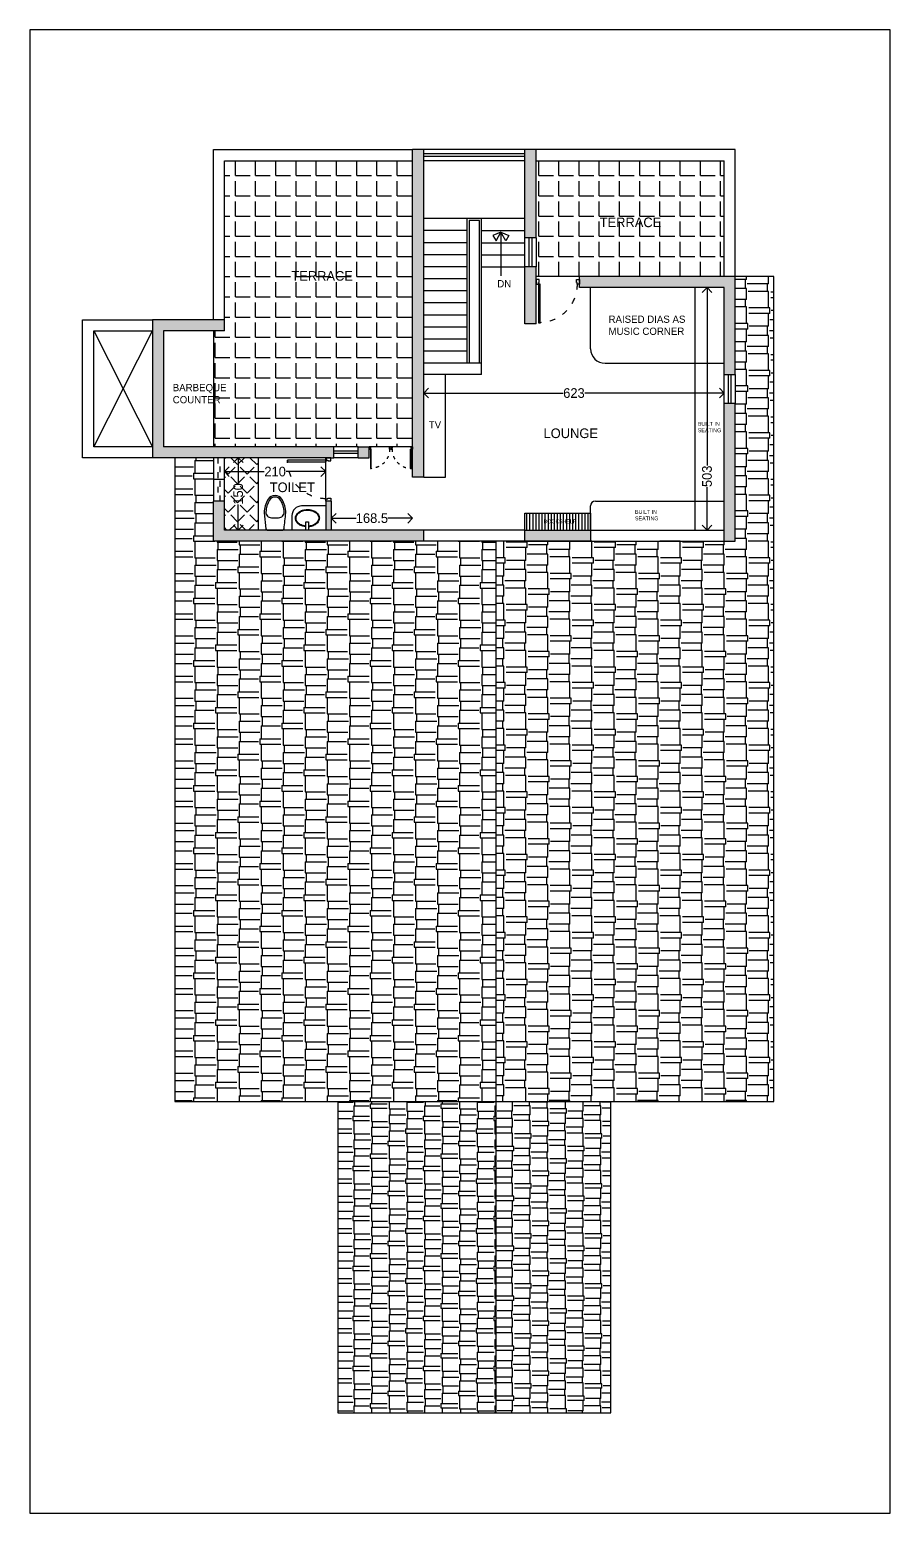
# Model space of a CAD drawing. Header units: inches. Extents: x -706 to 45253, y -3984 to 13819.
# Drawn here: x 21786 to 23570, y -930 to 2147 of the extents above; entities that cross this region are included whole.
import ezdxf

# ---------------------------------------------------------------- set-up
doc = ezdxf.new("R2010")
doc.units = ezdxf.units.IN
doc.header["$PDMODE"] = 99
doc.header["$PDSIZE"] = 0.2
doc.linetypes.add('ACAD_ISO03W100', pattern=[30, 12, -18])
for name, color, linetype in [('BC-FURNITURE', 8, 'Continuous'), ('BC-Hatch', 8, 'Continuous'), ('BC-JOINARY', 27, 'Continuous'), ('BC-WALLS', 1, 'Continuous'), ('BC-WHITECOLOR', 7, 'Continuous')]:
    doc.layers.add(name, color=color, linetype=linetype)
doc.styles.add('BC-1IN100-1', font='FreeSans.ttf', dxfattribs={"height": 20})
doc.styles.add('style2', font='FreeSans.ttf')
doc.dimstyles.new('BC-1IN100-1', dxfattribs={"dimtxt": 20, "dimasz": 20, "dimexe": 0.18, "dimexo": 0.0625, "dimgap": 1, "dimtad": 0, "dimtoh": 1, "dimdec": 1, "dimzin": 12, "dimdsep": 46, "dimtxsty": 'BC-1IN100-1', "dimblk": 'OPEN90', "dimcen": 0.09, "dimse1": 1, "dimse2": 1, "dimclrd": 256, "dimclre": 256, "dimclrt": 7, "dimadec": 0, "dimazin": 0, "dimtfac": 1, "dimtdec": 1, "dimtofl": 0, "dimtmove": 1, "dimatfit": 3, "dimldrblk": 'OPEN90', "dimfxl": 0, "dimtolj": 1, "dimtzin": 0, "dimlwd": -1, "dimarcsym": 0})

# ---------------------------------------------------------------- blocks, each defined once
blk = doc.blocks.new('02 GROUND FLOOR$0$wc-wh')
at = {"color": 0, "linetype": 'ByBlock'}
for points in [[(315, 195), (22, 165, 0.384412), (0, 140), (0, -140, 0.383904), (22, -165, 0.001434), (314, -195, 0.140641), (560, -125, 0.259738), (630, 0, 0.259738), (560, 125, 0.139471)], [(225, 65), (225, -65, 0.422961), (328, -165, 0.13189), (544, -100, 0.259738), (600, 0, 0.259738), (544, 100, 0.13189), (328, 165, 0.422961)]]:
    blk.add_lwpolyline(points, format="xyb", close=True, dxfattribs=at)
blk.add_arc((316, -170), 25, 264.2811, 270.16, dxfattribs=at)
blk = doc.blocks.new('A$C6E117E9E')
at = {"xscale": -1, "rotation": 30.00000247440961}
blk.add_blockref('02 GROUND FLOOR$0$wc-wh', (564, 389), dxfattribs=at)
blk = doc.blocks.new('GOBIND DOOR 7')
at = {"layer": 'BC-Hatch', "linetype": 'ACAD_ISO03W100'}
blk.add_arc((33263.5, 16175.5), 80, 0, 90, dxfattribs=at)
at = {"layer": 'BC-JOINARY'}
blk.add_lwpolyline([(33263.5, 16175.5), (33263.5, 16255.5), (33267, 16255.5), (33267, 16175.5)], close=True, dxfattribs=at)
for points in [[(33263.5, 16171.7), (33264.8, 16171.7), (33264.8, 16165.5), (33258.5, 16165.5), (33258.5, 16175.5), (33263.5, 16175.5), (33263.5, 16171.7)], [(33343.5, 16171.7), (33342.3, 16171.7), (33342.3, 16165.5), (33348.5, 16165.5), (33348.5, 16175.5), (33343.5, 16175.5), (33343.5, 16171.7)]]:
    blk.add_lwpolyline(points, dxfattribs=at)
blk = doc.blocks.new('_Open90')
at = {"color": 0, "linetype": 'ByBlock', "lineweight": -2}
for p, q in [((0, 0), (-1, 0)), ((-0.5, 0.5), (0, 0)), ((0, 0), (-0.5, -0.5))]:
    blk.add_line(p, q, dxfattribs=at)
blk = doc.blocks.new('*D413')
at = {"layer": 'BC-Hatch'}
for p, q in [((22218.1, 1238.9), (22218.1, 1205.9)), ((22218.1, 1128.9), (22218.1, 1162))]:
    blk.add_line(p, q, dxfattribs=at)
at = {"layer": 'Defpoints', "color": 0}
for p in [(22259.6, 1258.9), (22218.1, 1108.9), (22259.6, 1108.9)]:
    blk.add_point(p, dxfattribs=at)
at = {"layer": 'BC-Hatch', "xscale": 20, "yscale": 20, "zscale": 20}
for p, rotation in [((22218.1, 1258.9), 90), ((22218.1, 1108.9), 270)]:
    blk.add_blockref('_Open90', p, dxfattribs=dict(at, rotation=rotation))
at = {"layer": 'BC-Hatch', "color": 7, "insert": (22218.1, 1183.9), "char_height": 20, "attachment_point": 5, "rotation": 90, "style": 'BC-1IN100-1'}
blk.add_mtext('\\A1;150', dxfattribs=at)
blk = doc.blocks.new('*D414')
at = {"layer": 'BC-Hatch'}
for p, q in [((22209.6, 1230.1), (22271.7, 1230.1)), ((22379.6, 1230.1), (22317.5, 1230.1))]:
    blk.add_line(p, q, dxfattribs=at)
at = {"layer": 'Defpoints', "color": 0}
for p in [(22189.6, 1230.1), (22189.6, 1108.9), (22399.6, 1108.9)]:
    blk.add_point(p, dxfattribs=at)
at = {"layer": 'BC-Hatch', "xscale": 20, "yscale": 20, "zscale": 20, "rotation": 180}
blk.add_blockref('_Open90', (22189.6, 1230.1), dxfattribs=at)
at = {"layer": 'BC-Hatch', "xscale": 20, "yscale": 20, "zscale": 20}
blk.add_blockref('_Open90', (22399.6, 1230.1), dxfattribs=at)
at = {"layer": 'BC-Hatch', "color": 7, "insert": (22294.6, 1230.1), "char_height": 20, "attachment_point": 5, "style": 'BC-1IN100-1'}
blk.add_mtext('\\A1;210', dxfattribs=at)
blk = doc.blocks.new('*D425')
at = {"layer": 'BC-Hatch'}
for p, q in [((23190, 1591.9), (23190, 1243.2)), ((23190, 1128.9), (23190, 1197.7))]:
    blk.add_line(p, q, dxfattribs=at)
at = {"layer": 'Defpoints', "color": 0}
for p in [(23225.6, 1611.9), (23190, 1108.9), (23225.6, 1108.9)]:
    blk.add_point(p, dxfattribs=at)
at = {"layer": 'BC-Hatch', "xscale": 20, "yscale": 20, "zscale": 20}
for p, rotation in [((23190, 1611.9), 90), ((23190, 1108.9), 270)]:
    blk.add_blockref('_Open90', p, dxfattribs=dict(at, rotation=rotation))
at = {"layer": 'BC-Hatch', "color": 7, "insert": (23190, 1220.4), "char_height": 20, "attachment_point": 5, "rotation": 90, "style": 'BC-1IN100-1'}
blk.add_mtext('\\A1;503', dxfattribs=at)
blk = doc.blocks.new('*D426')
at = {"layer": 'BC-Hatch'}
for p, q in [((22622.6, 1393), (22891.6, 1393)), ((23205.6, 1393), (22936.6, 1393))]:
    blk.add_line(p, q, dxfattribs=at)
at = {"layer": 'Defpoints', "color": 0}
for p in [(23225.6, 1393), (22602.6, 1270.4), (23225.6, 1270.4)]:
    blk.add_point(p, dxfattribs=at)
at = {"layer": 'BC-Hatch', "xscale": 20, "yscale": 20, "zscale": 20, "rotation": 180}
blk.add_blockref('_Open90', (22602.6, 1393), dxfattribs=at)
at = {"layer": 'BC-Hatch', "xscale": 20, "yscale": 20, "zscale": 20}
blk.add_blockref('_Open90', (23225.6, 1393), dxfattribs=at)
at = {"layer": 'BC-Hatch', "color": 7, "insert": (22914.1, 1393), "char_height": 20, "attachment_point": 5, "style": 'BC-1IN100-1'}
blk.add_mtext('\\A1;623', dxfattribs=at)
blk = doc.blocks.new('*D438')
at = {"layer": 'BC-Hatch'}
for p, q in [((22431.1, 1133.6), (22462.4, 1133.6)), ((22559.6, 1133.6), (22528.3, 1133.6))]:
    blk.add_line(p, q, dxfattribs=at)
at = {"layer": 'Defpoints', "color": 0}
for p in [(22579.6, 1218.9), (22411.1, 1138.9), (22579.6, 1133.6)]:
    blk.add_point(p, dxfattribs=at)
at = {"layer": 'BC-Hatch', "xscale": 20, "yscale": 20, "zscale": 20, "rotation": 180}
blk.add_blockref('_Open90', (22411.1, 1133.6), dxfattribs=at)
at = {"layer": 'BC-Hatch', "xscale": 20, "yscale": 20, "zscale": 20}
blk.add_blockref('_Open90', (22579.6, 1133.6), dxfattribs=at)
at = {"layer": 'BC-Hatch', "color": 7, "insert": (22495.3, 1133.6), "char_height": 20, "attachment_point": 5, "style": 'BC-1IN100-1'}
blk.add_mtext('\\A1;168.5', dxfattribs=at)

msp = doc.modelspace()

# ---------------------------------------------------------------- hatches: boundary and pattern name
at = {"layer": 'BC-Hatch'}
h = msp.add_hatch(color=16, dxfattribs=at)
h.paths.add_polyline_path([(22835.58, 1714.91), (22835.58, 1897.91), (22812.58, 1897.91), (22812.58, 1714.91)])
h.paths.add_polyline_path([(22835.58, 1536.91), (22835.58, 1618.92), (22835.58, 1628.92), (22835.58, 1654.91), (22812.58, 1654.91), (22812.58, 1536.91)])
h.paths.add_polyline_path([(23248.58, 1431.91), (23248.58, 1634.91), (22925.58, 1634.91), (22925.58, 1628.92), (22925.58, 1618.92), (22925.58, 1611.91), (23225.58, 1611.91), (23225.58, 1431.91)])
h.paths.add_polyline_path([(23248.58, 1085.91), (23248.58, 1371.91), (23225.58, 1371.91), (23225.58, 1085.91)])
h.paths.add_polyline_path([(22948.58, 1085.91), (22948.58, 1108.91), (22812.58, 1108.91), (22812.58, 1085.91)])
h.paths.add_polyline_path([(22602.58, 1085.91), (22602.58, 1108.91), (22363.55, 1108.91), (22358.06, 1108.91), (22310.45, 1108.91), (22278.46, 1108.91), (22189.58, 1108.91), (22189.58, 1168.91), (22166.58, 1168.91), (22166.58, 1085.91)])
h.paths.add_polyline_path([(22416.58, 1258.91), (22416.58, 1281.91), (22063.57, 1281.91), (22063.57, 1521.91), (22189.58, 1521.91), (22189.58, 1544.91), (22040.57, 1544.91), (22040.57, 1258.91), (22166.58, 1258.91), (22189.58, 1258.91), (22399.58, 1258.91), (22400.32, 1258.91), (22410.32, 1258.91)])
h.paths.add_polyline_path([(22489.58, 1258.91), (22489.58, 1281.91), (22466.58, 1281.91), (22466.58, 1258.91)])
h.paths.add_polyline_path([(22602.58, 1218.91), (22602.58, 1897.91), (22579.58, 1897.91), (22579.58, 1218.91)])
h.paths.add_polyline_path([(22411.08, 1108.91), (22411.08, 1168.91), (22399.58, 1168.91), (22399.58, 1108.91)], flags=16)
h = msp.add_hatch(dxfattribs=at)
h.set_pattern_fill('ANGLE', color=256, scale=6, style=0)
h.set_pattern_definition([(0, (0, 0), (0, 41.91), [30.48, -11.43]), (90, (0, 0), (-41.91, 3e-15), [30.48, -11.43])])
h.paths.add_polyline_path([(23225.58, 1634.91), (23225.58, 1874.91), (22835.58, 1874.91), (22835.58, 1714.91), (22835.58, 1654.91), (22835.58, 1634.91), (22925.58, 1634.91)])
h.paths.add_polyline_path([(22579.58, 1281.91), (22579.58, 1874.91), (22189.58, 1874.91), (22189.58, 1544.91), (22189.58, 1521.91), (22166.58, 1521.91), (22166.58, 1281.91), (22416.58, 1281.91), (22466.58, 1281.91), (22489.58, 1281.91), (22492.71, 1281.91), (22531.46, 1281.91), (22534.58, 1281.91), (22537.71, 1281.91), (22576.46, 1281.91)])
h.paths.add_polyline_path([(22078.64, 1415.63), (22196.28, 1415.63), (22196.28, 1367.16), (22078.64, 1367.16)], flags=9)
h.paths.add_polyline_path([(22078.64, 1415.63), (22196.28, 1415.63), (22196.28, 1367.16), (22078.64, 1367.16)], flags=9)
h.paths.add_polyline_path([(22962.39, 1762.18), (23099.44, 1762.18), (23099.44, 1731.22), (22962.39, 1731.22)], flags=24)
h.paths.add_polyline_path([(22323.22, 1651.11), (22460.27, 1651.11), (22460.27, 1620.15), (22323.22, 1620.15)], flags=24)
h.paths.add_polyline_path([(22078.64, 1415.63), (22196.28, 1415.63), (22196.28, 1367.16), (22078.64, 1367.16)], flags=24)
h.paths.add_polyline_path([(22078.64, 1415.63), (22196.28, 1415.63), (22196.28, 1367.16), (22078.64, 1367.16)], flags=24)
h = msp.add_hatch(dxfattribs=at)
h.set_pattern_fill('AR-RSHKE', color=32, scale=0.15, angle=90, style=0)
h.paths.add_polyline_path([(23328.58, -76.09), (23328.58, 1634.91), (23248.58, 1634.91), (23248.58, 1431.91), (23248.58, 1371.91), (23248.58, 1085.91), (23225.58, 1085.91), (22812.58, 1085.91), (22752.58, 1085.91), (22752.58, -76.09)])
h = msp.add_hatch(dxfattribs=at)
h.set_pattern_fill('AR-RSHKE', color=30, scale=0.15, angle=270, style=0)
h.paths.add_polyline_path([(22752.58, -56.09), (22752.58, 1085.91), (22602.58, 1085.91), (22166.58, 1085.91), (22166.58, 1168.91), (22166.58, 1258.91), (22086.58, 1258.91), (22086.58, -76.09), (22752.58, -76.09)])
h = msp.add_hatch(dxfattribs=at)
h.set_pattern_fill('ANGLE', color=256, scale=4, angle=45, style=0)
h.set_pattern_definition([(45, (583.47, -5e-13), (-19.756563, 19.756563), [20.32, -7.62]), (135, (583.47, -5e-13), (-19.756563, -19.756563), [20.32, -7.62])])
h.paths.add_polyline_path([(22259.58, 1108.91), (22259.58, 1258.91), (22189.58, 1258.91), (22189.58, 1228.91), (22189.58, 1138.91), (22189.58, 1108.91)])
h = msp.add_hatch(dxfattribs=at)
h.set_pattern_fill('ANSI31', color=256, scale=2, angle=45, style=0)
h.set_pattern_definition([(90, (553.4696, -7e-13), (-6.35, 4e-16), [])])
h.paths.add_polyline_path([(22948.58, 1108.91), (22948.58, 1143.91), (22812.58, 1143.91), (22812.58, 1108.91)])
h.paths.add_polyline_path([(22849.17, 1133.07), (22918.67, 1133.07), (22918.67, 1120.69), (22849.17, 1120.69)], flags=24)
h = msp.add_hatch(dxfattribs=at)
h.set_pattern_fill('AR-RSHKE', color=30, scale=0.12, angle=270, style=0)
h.paths.add_polyline_path([(22752.58, -722.09), (22752.58, -76.09), (22424.58, -76.09), (22424.58, -722.09)])
h = msp.add_hatch(dxfattribs=at)
h.set_pattern_fill('AR-RSHKE', color=32, scale=0.12, angle=90, style=0)
h.paths.add_polyline_path([(22990.58, -722.09), (22990.58, -76.09), (22752.58, -76.09), (22752.58, -722.09)])

# ---------------------------------------------------------------- linework, layer by layer
for p, q in [((22812.58, 1897.91), (22602.58, 1897.91)), ((23248.58, 1897.91), (22835.58, 1897.91)), ((23248.58, 1634.91), (23248.58, 1897.91)), ((22812.58, 1874.91), (22602.58, 1874.91)), ((22835.58, 1874.91), (23225.58, 1874.91)), ((23225.58, 1634.91), (23225.58, 1874.91)), ((22812.58, 1754.91), (22602.58, 1754.91)), ((22692.58, 1554.91), (22692.58, 1754.91)), ((22722.58, 1431.91), (22722.58, 1754.91)), ((22692.58, 1729.91), (22602.58, 1729.91)), ((22722.58, 1729.91), (22812.58, 1729.91)), ((22762.58, 1726.56), (22746.2, 1720.11)), ((22752.53, 1708.62), (22762.58, 1726.56)), ((22762.58, 1726.56), (22762.58, 1636.04)), ((22762.58, 1726.56), (22778.97, 1720.11)), ((22772.64, 1708.62), (22762.58, 1726.56)), ((22692.58, 1704.91), (22602.58, 1704.91)), ((22722.58, 1704.91), (22812.58, 1704.91)), ((22746.2, 1720.11), (22752.53, 1708.62)), ((22778.97, 1720.11), (22772.64, 1708.62)), ((22692.58, 1679.91), (22602.58, 1679.91)), ((22722.58, 1679.91), (22812.58, 1679.91)), ((22692.58, 1654.91), (22602.58, 1654.91)), ((22722.58, 1654.91), (22812.58, 1654.91)), ((22692.58, 1629.91), (22602.58, 1629.91)), ((22692.58, 1604.91), (22602.58, 1604.91)), ((22692.58, 1579.91), (22602.58, 1579.91)), ((22166.58, 1521.91), (22166.58, 1281.91)), ((22722.58, 1454.91), (22602.58, 1454.91)), ((22722.58, 1431.91), (22602.58, 1431.91)), ((22466.58, 1281.91), (22416.58, 1281.91)), ((22466.58, 1272.91), (22416.58, 1272.91)), ((22466.58, 1267.91), (22416.58, 1267.91)), ((22579.58, 1281.91), (22489.58, 1281.91)), ((22466.58, 1258.91), (22416.58, 1258.91)), ((22812.58, 1108.91), (22812.58, 1143.91)), ((22812.58, 1143.91), (22948.58, 1143.91)), ((22948.58, 1108.91), (22948.58, 1158.91)), ((22948.58, 1143.91), (22948.58, 1108.91)), ((22958.58, 1168.91), (23225.58, 1168.91)), ((22812.58, 1108.91), (22602.58, 1108.91)), ((22812.58, 1108.91), (23225.58, 1108.91)), ((22812.58, 1085.91), (22602.58, 1085.91)), ((22812.58, 1085.91), (23225.58, 1085.91))]:
    msp.add_line(p, q)
for points in [[(22166.58, 1544.91), (22166.58, 1897.91), (22579.58, 1897.91)], [(22189.58, 1544.91), (22189.58, 1874.91), (22579.58, 1874.91)], [(22602.58, 1218.91), (22647.58, 1218.91), (22647.58, 1431.91)]]:
    msp.add_lwpolyline(points)
msp.add_arc((22958.58, 1158.91), 10, 90, 180)
at = {"layer": 'BC-FURNITURE', "linetype": 'Continuous'}
for points in [[(22358.06, 1115.72, -0.0449608), (22352.1, 1116.83, -0.0844306), (22344.3, 1120.53, -0.1064259), (22338.67, 1126.59, -0.1297604), (22336.8, 1133.16, -0.1297604), (22338.41, 1139.79, -0.1064259), (22343.8, 1146.07, -0.0844306), (22351.44, 1150.07, -0.0735342), (22361.19, 1151.71, -0.0735342), (22371, 1150.46, -0.0844306), (22378.8, 1146.77, -0.1064259), (22384.43, 1140.7, -0.1297604), (22386.3, 1134.14, -0.1297604), (22384.69, 1127.5, -0.1064259), (22379.3, 1121.22, -0.0844306), (22371.66, 1117.22, -0.0613368), (22363.55, 1115.65, -0.0121426)], [(22358.06, 1117.08, -0.0439771), (22352.46, 1118.13, -0.0844306), (22345.08, 1121.63, -0.1064259), (22339.83, 1127.28, -0.1297604), (22338.15, 1133.18, -0.0096334), (22338.15, 1133.65, -0.119977), (22339.6, 1139.15, -0.1064259), (22344.61, 1145, -0.0844306), (22351.86, 1148.79, -0.0735342), (22361.22, 1150.36, -0.0735342), (22370.64, 1149.16, -0.0844306), (22378.02, 1145.66, -0.1064259), (22383.27, 1140.01, -0.1297604), (22384.95, 1134.11, -0.0096334), (22384.95, 1133.65, -0.119977), (22383.5, 1128.15, -0.1064259), (22378.49, 1122.29, -0.0844306), (22371.24, 1118.5, -0.060622), (22363.55, 1117.01, -0.0128549)]]:
    msp.add_lwpolyline(points, format="xyb", dxfattribs=at)
msp.add_lwpolyline([(22363.55, 1108.91), (22358.06, 1108.91), (22358.06, 1126.03), (22363.55, 1126.03)], close=True, dxfattribs=at)
at = {"layer": 'BC-Hatch'}
for p, q in [((22812.58, 1888.91), (22602.58, 1888.91)), ((22812.58, 1883.91), (22602.58, 1883.91)), ((22692.58, 1554.91), (22602.58, 1554.91)), ((22692.58, 1454.91), (22692.58, 1554.91)), ((21918.57, 1521.91), (22040.57, 1281.91)), ((21918.57, 1281.91), (22040.57, 1521.91)), ((22692.58, 1529.91), (22602.58, 1529.91)), ((22692.58, 1504.91), (22602.58, 1504.91)), ((22692.58, 1479.91), (22602.58, 1479.91))]:
    msp.add_line(p, q, dxfattribs=at)
for points in [[(22718.58, 1454.91), (22718.58, 1750.91), (22696.58, 1750.91), (22696.58, 1454.91)], [(22040.57, 1258.91), (21895.57, 1258.91), (21895.57, 1544.91), (22040.57, 1544.91)], [(22040.57, 1281.91), (21918.57, 1281.91), (21918.57, 1521.91), (22040.57, 1521.91)]]:
    msp.add_lwpolyline(points, dxfattribs=at)
at = {"layer": 'BC-WALLS'}
for p, q in [((22602.58, 1897.91), (22579.58, 1897.91)), ((22579.58, 1218.91), (22579.58, 1897.91)), ((22602.58, 1218.91), (22602.58, 1897.91)), ((22835.58, 1897.91), (22812.58, 1897.91)), ((22812.58, 1714.91), (22812.58, 1897.91)), ((22835.58, 1714.91), (22835.58, 1897.91)), ((22835.58, 1714.91), (22812.58, 1714.91)), ((22812.58, 1536.91), (22812.58, 1654.91)), ((22835.58, 1654.91), (22812.58, 1654.91)), ((22835.58, 1536.91), (22835.58, 1654.91)), ((23248.58, 1634.91), (22925.58, 1634.91)), ((22925.58, 1611.91), (22925.58, 1634.91)), ((23248.58, 1431.91), (23248.58, 1634.91)), ((23225.58, 1611.91), (22925.58, 1611.91)), ((23225.58, 1431.91), (23225.58, 1611.91)), ((22189.58, 1544.91), (22040.57, 1544.91)), ((22040.57, 1544.91), (22040.57, 1258.91)), ((22189.58, 1521.91), (22189.58, 1544.91)), ((22189.58, 1521.91), (22063.57, 1521.91)), ((22063.57, 1521.91), (22063.57, 1281.91)), ((22835.58, 1536.91), (22812.58, 1536.91)), ((22835.58, 1536.91), (22835.58, 1536.91)), ((23225.58, 1431.91), (23248.58, 1431.91)), ((23225.58, 1085.91), (23225.58, 1371.91)), ((23225.58, 1371.91), (23248.58, 1371.91)), ((23248.58, 1085.91), (23248.58, 1371.91)), ((22416.58, 1281.91), (22063.57, 1281.91)), ((22416.58, 1258.91), (22416.58, 1281.91)), ((22466.58, 1281.91), (22489.58, 1281.91)), ((22466.58, 1258.91), (22466.58, 1281.91)), ((22489.58, 1258.91), (22489.58, 1281.91)), ((22166.58, 1258.91), (22040.57, 1258.91)), ((22189.58, 1258.91), (22166.58, 1258.91)), ((22166.58, 1258.91), (22166.58, 1258.91)), ((22399.58, 1258.91), (22189.58, 1258.91)), ((22189.58, 1258.91), (22189.58, 1258.91)), ((22399.58, 1258.91), (22416.58, 1258.91)), ((22466.58, 1258.91), (22489.58, 1258.91)), ((22602.58, 1218.91), (22579.58, 1218.91)), ((22166.58, 1085.91), (22166.58, 1168.91)), ((22189.58, 1168.91), (22166.58, 1168.91)), ((22189.58, 1108.91), (22189.58, 1168.91)), ((22399.58, 1168.91), (22399.58, 1108.91)), ((22411.08, 1168.91), (22399.58, 1168.91)), ((22411.08, 1168.91), (22411.08, 1108.91)), ((22602.58, 1108.91), (22189.58, 1108.91)), ((22602.58, 1108.91), (22579.58, 1108.91)), ((22602.58, 1085.91), (22602.58, 1108.91)), ((22602.58, 1085.91), (22166.58, 1085.91)), ((23225.58, 1085.91), (23248.58, 1085.91))]:
    msp.add_line(p, q, dxfattribs=at)
msp.add_lwpolyline([(22812.58, 1085.91), (22812.58, 1108.91), (22948.58, 1108.91), (22948.58, 1085.91), (22812.58, 1085.91)], dxfattribs=at)
at = {"layer": 'BC-WHITECOLOR'}
for p, q in [((22812.58, 1654.91), (22812.58, 1714.91)), ((22821.58, 1654.91), (22821.58, 1714.91)), ((22826.58, 1714.91), (22826.58, 1654.91)), ((22835.58, 1714.91), (22835.58, 1654.91)), ((22925.58, 1634.91), (22835.58, 1634.91)), ((22948.58, 1484.91), (22948.58, 1611.91)), ((23165.58, 1108.91), (23165.58, 1611.91)), ((22978.58, 1454.91), (23225.58, 1454.91)), ((23225.58, 1371.91), (23225.58, 1431.91)), ((23234.58, 1371.91), (23234.58, 1431.91)), ((23239.58, 1431.91), (23239.58, 1371.91)), ((23248.58, 1431.91), (23248.58, 1371.91)), ((22166.58, 1258.91), (22166.58, 1168.91)), ((22189.58, 1168.91), (22189.58, 1258.91)), ((22259.58, 1258.91), (22259.58, 1108.91)), ((22399.58, 1168.91), (22399.58, 1258.91)), ((22189.58, 1213.91), (22166.58, 1213.91)), ((22329.58, 1138.91), (22329.58, 1108.91)), ((22399.58, 1158.91), (22349.58, 1158.91)), ((22752.58, -76.09), (22752.58, 1085.91)), ((22752.58, -722.09), (22752.58, -56.09))]:
    msp.add_line(p, q, dxfattribs=at)
at = {"layer": 'BC-WHITECOLOR', "linetype": 'ACAD_ISO03W100'}
for p, q in [((22175.58, 1258.91), (22175.58, 1168.91)), ((22180.58, 1168.91), (22180.58, 1258.91))]:
    msp.add_line(p, q, dxfattribs=at)
at = {"layer": 'BC-WHITECOLOR'}
for points in [[(22086.58, 1258.91), (22086.58, -76.09), (23328.58, -76.09), (23328.58, 1634.91), (23248.58, 1634.91)], [(22424.58, -76.09), (22424.58, -722.09), (22990.58, -722.09), (22990.58, -76.09)]]:
    msp.add_lwpolyline(points, dxfattribs=at)
for centre, radius, start, end in [((22978.58, 1484.91), 30, 180, 270), ((22349.58, 1138.91), 20, 90, 180)]:
    msp.add_arc(centre, radius, start, end, dxfattribs=at)
at = {"layer": 'Defpoints'}
msp.add_lwpolyline([(23569.9, -930.24), (23569.9, 2146.74), (21785.87, 2146.74), (21785.87, -930.24)], close=True, dxfattribs=at)

# ---------------------------------------------------------------- block references
at = {"layer": 'BC-JOINARY', "xscale": -1}
for p, rotation in [((-10422.95, 17794.42), 180.000000000009), ((38575.83, 34517.44), 89.99999999999999)]:
    msp.add_blockref('GOBIND DOOR 7', p, dxfattribs=dict(at, rotation=rotation))
at = {"layer": 'BC-JOINARY', "yscale": 0.5, "zscale": 0.5, "rotation": 180}
for p, xscale in [((5860.32, 9364.66), -0.5), ((39208.85, 9364.66), 0.5)]:
    msp.add_blockref('GOBIND DOOR 7', p, dxfattribs=dict(at, xscale=xscale))
at = {"layer": 'BC-WHITECOLOR', "xscale": -0.1142857142232525, "yscale": 0.1142857142232525, "zscale": 0.1142857142232525, "rotation": 120.0000024744074}
msp.add_blockref('A$C6E117E9E', (22300.7, 1186.89), dxfattribs=at)

# ---------------------------------------------------------------- texts
at = {"layer": 'BC-WHITECOLOR', "style": 'style2'}
for s, insert, char_height, width, attachment_point in [('{\\fFreeSans|b0|i0|c0|p18;TERRACE}', (22967.39, 1757.18), 20, 113.9495, 1), ('{\\fFreeSans|b0|i0|c0|p18;TERRACE}', (22328.22, 1646.11), 20, 113.9495, 1), ('{\\fFreeSans|b0|i0|c0|p18;DN}', (22755.16, 1627.43), 15, 113.9495, 1), ('{\\fFreeSans|b0|i0|c0|p18;RAISED DIAS AS MUSIC CORNER}', (22985.74, 1553.75), 15, 182.0052, 1), ('{\\fFreeSans|b0|i0|c0|p18;BARBEQUE\\PCOUNTER}', (22082.39, 1411.88), 15, 113.9495, 1), ('{\\fFreeSans|b0|i0|c0|p18;TV}', (22613.16, 1334.74), 15, 113.9495, 1), ('{\\fFreeSans|b0|i0|c0|p18;BUILT IN\\PSEATING}', (23170.92, 1333.18), 8, 113.9495, 1), ('{\\fFreeSans|b0|i0|c0|p18;LOUNGE}', (22851.06, 1319.72), 20, 113.9495, 1), ('{\\fFreeSans|b0|i0|c0|p18;TOILET}', (22283.43, 1187.37), 20, 93.9495, 7), ('{\\fFreeSans|b0|i0|c0|p18;BUILT IN\\PSEATING}', (23040.67, 1150.55), 8, 113.9495, 1), ('{\\fFreeSans|b0|i0|c0|p18;BOOKSHELF}', (22851.17, 1131.07), 8, 113.9495, 1)]:
    msp.add_mtext(s, dxfattribs=dict(at, insert=insert, char_height=char_height, width=width, attachment_point=attachment_point))

# ---------------------------------------------------------------- dimensions: what is measured, and where the dimension line sits
at = {"layer": 'BC-Hatch'}
dim = msp.add_linear_dim(base=(23189.97, 1108.91), p1=(23225.58, 1611.91), p2=(23225.58, 1108.91), angle=90, dimstyle='BC-1IN100-1', dxfattribs=at)
dim.commit()
dim.dimension.update_dxf_attribs({"geometry": '*D425', "text_midpoint": (23189.97, 1220.45), "dimtype": 160})
for base, p1, p2, picture, middle in [((23225.58, 1393.05), (22602.58, 1270.41), (23225.58, 1270.41), '*D426', (22914.08, 1393.05)), ((22189.58, 1230.14), (22399.58, 1108.91), (22189.58, 1108.91), '*D414', (22294.58, 1230.14)), ((22579.58, 1133.57), (22411.08, 1138.91), (22579.58, 1218.91), '*D438', (22495.33, 1133.57))]:
    dim = msp.add_linear_dim(base=base, p1=p1, p2=p2, dimstyle='BC-1IN100-1', dxfattribs=at)
    dim.commit()
    dim.dimension.update_dxf_attribs({"geometry": picture, "text_midpoint": middle})
dim = msp.add_linear_dim(base=(22218.13, 1108.91), p1=(22259.58, 1258.91), p2=(22259.58, 1108.91), angle=270, dimstyle='BC-1IN100-1', dxfattribs=at)
dim.commit()
dim.dimension.update_dxf_attribs({"geometry": '*D413', "text_midpoint": (22218.13, 1183.91)})

doc.saveas('drawing.dxf')
